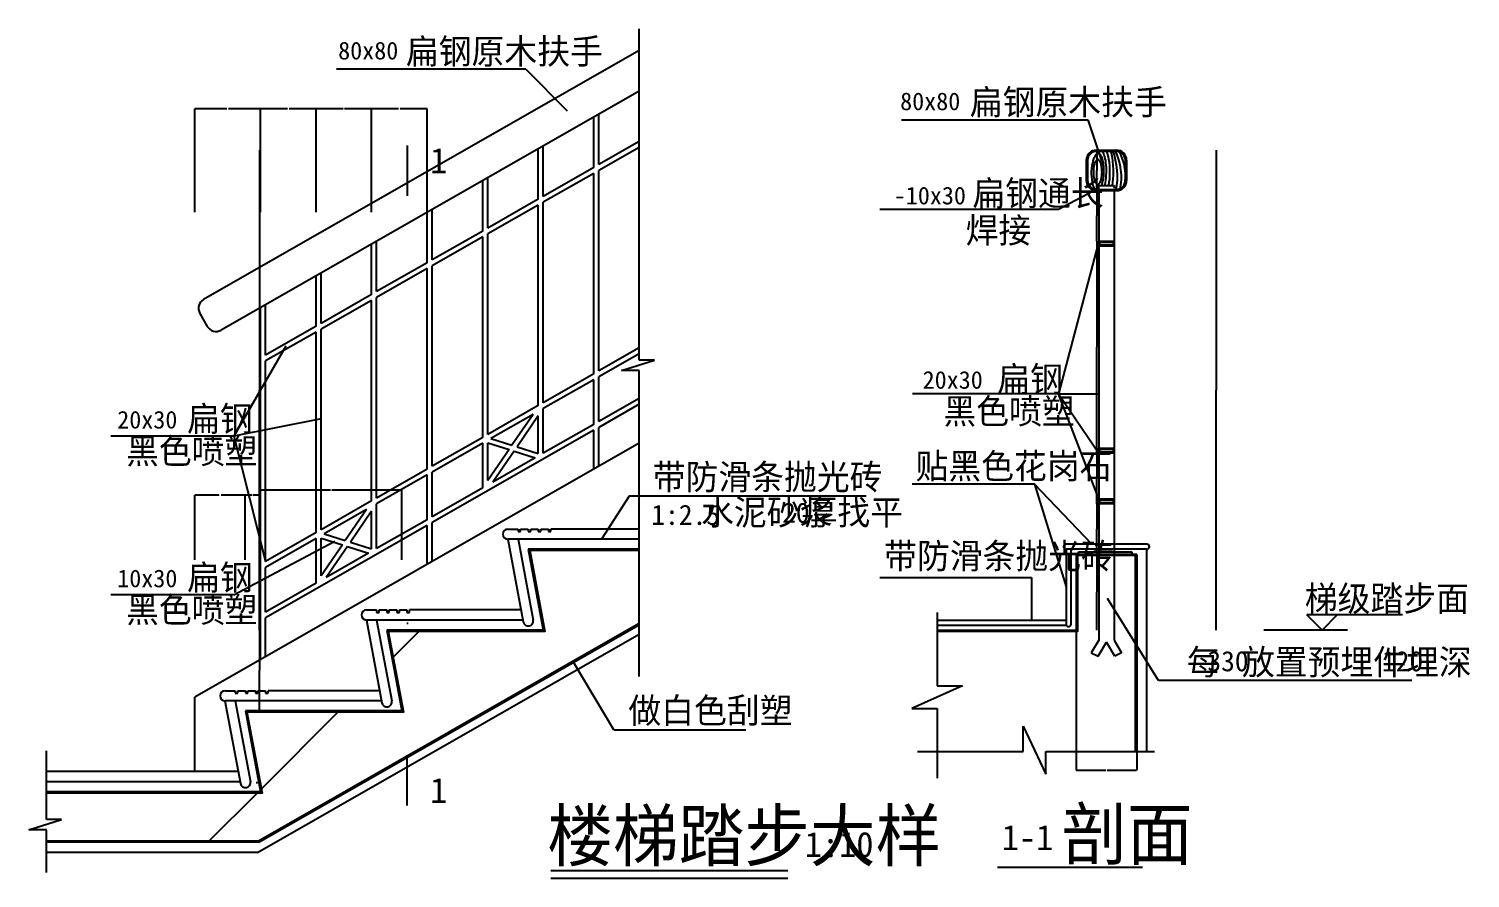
# Model space of a CAD drawing. Header units: metres. Extents: x -2849 to 5, y -1918 to 1810.
# Drawn here: x -2849 to 5, y 129 to 1810 of the extents above; entities that cross this region are included whole.
import ezdxf

# ---------------------------------------------------------------- set-up
doc = ezdxf.new("R2010")
doc.units = ezdxf.units.M
for name, color, linetype in [('LM', 4, 'Continuous'), ('PUB_DIM', 3, 'Continuous'), ('PUB_TEXT', 7, 'Continuous'), ('PUB_WALL', 255, 'Continuous'), ('S_FLOOR', 2, 'Continuous'), ('S_STAIR', 2, 'Continuous'), ('S_SURFACE', 6, 'Continuous')]:
    doc.layers.add(name, color=color, linetype=linetype)
doc.dimstyles.get("Standard").update_dxf_attribs({"dimtxt": 2.5, "dimasz": 2.5, "dimexe": 1.25, "dimexo": 0.625, "dimtad": 1, "dimcen": 2.5, "dimazin": 3, "dimtfac": 1, "dimtmove": 0, "dimatfit": 3})

# ---------------------------------------------------------------- blocks, each defined once
blk = doc.blocks.new('*D1')
for p, q in [((-2472.72, 886.87), (-2520.25, 886.87)), ((-2520, 759.46), (-2520, 886.87)), ((-2420.19, 886.87), (-2467.72, 886.87)), ((-2420.44, 759.46), (-2420.44, 886.87))]:
    blk.add_line(p, q)
at = {"layer": 'Defpoints'}
for p in [(-2420.44, 886.87), (-2520, 759.46), (-2420.44, 759.46)]:
    blk.add_point(p, dxfattribs=at)
at = {"layer": 'PUB_DIM', "insert": (-2470.22, 886.87), "char_height": 1, "attachment_point": 5}
blk.add_mtext('99,56', dxfattribs=at)
blk = doc.blocks.new('*D2')
for p, q in [((-2406.22, 886.87), (-2420.69, 886.87)), ((-2420.44, 759.46), (-2420.44, 886.87)), ((-2389.75, 886.87), (-2404.22, 886.87)), ((-2390, 759.46), (-2390, 886.87))]:
    blk.add_line(p, q)
at = {"layer": 'Defpoints'}
for p in [(-2390, 886.87), (-2420.44, 759.46), (-2390, 759.46)]:
    blk.add_point(p, dxfattribs=at)
at = {"layer": 'PUB_DIM', "insert": (-2405.22, 886.87), "char_height": 1, "attachment_point": 5}
blk.add_mtext('20', dxfattribs=at)
blk = doc.blocks.new('*D3')
for p, q in [((-2391.72, 1570), (-2391.72, 1095)), ((-2391.97, 1095), (-2392.22, 1095)), ((-2391.72, 620), (-2391.72, 1095)), ((-2391.72, 1095), (-2391.72, 1095)), ((-2391.47, 1095), (-2391.22, 1095))]:
    blk.add_line(p, q)
at = {"layer": 'Defpoints'}
for p in [(-2391.72, 1570), (-2391.72, 1095), (-2391.72, 620)]:
    blk.add_point(p, dxfattribs=at)
at = {"layer": 'PUB_DIM', "insert": (-2391.72, 1096.125), "char_height": 1, "attachment_point": 5}
blk.add_mtext('0', dxfattribs=at)
blk = doc.blocks.new('*D4')
for p, q in [((-2251.5, 896.87), (-2390.25, 896.87)), ((-2390, 759.46), (-2390, 896.87)), ((-2109.75, 896.87), (-2248.5, 896.87)), ((-2110, 759.46), (-2110, 896.87))]:
    blk.add_line(p, q)
at = {"layer": 'Defpoints'}
for p in [(-2110, 896.87), (-2390, 759.46), (-2110, 759.46)]:
    blk.add_point(p, dxfattribs=at)
at = {"layer": 'PUB_DIM', "insert": (-2250, 896.87), "char_height": 1, "attachment_point": 5}
blk.add_mtext('按设计', dxfattribs=at)
blk = doc.blocks.new('*D5')
for p, q in [((-2391.72, 620), (-2391.72, 540)), ((-2391.97, 540), (-2392.22, 540)), ((-2391.72, 460), (-2391.72, 540)), ((-2391.72, 540), (-2391.72, 540)), ((-2391.47, 540), (-2391.22, 540))]:
    blk.add_line(p, q)
at = {"layer": 'Defpoints'}
for p in [(-2391.72, 620), (-2391.72, 540), (-2391.72, 460)]:
    blk.add_point(p, dxfattribs=at)
at = {"layer": 'PUB_DIM', "insert": (-2391.72, 541.125), "char_height": 1, "attachment_point": 5}
blk.add_mtext('按设计', dxfattribs=at)
blk = doc.blocks.new('*D6')
for p, q in [((-2116.5, 1652.12), (-2170.25, 1652.12)), ((-2170, 1447.14), (-2170, 1652.12)), ((-2059.75, 1652.12), (-2113.5, 1652.12)), ((-2060, 1447.14), (-2060, 1652.12))]:
    blk.add_line(p, q)
at = {"layer": 'Defpoints'}
for p in [(-2060, 1652.12), (-2170, 1447.14), (-2060, 1447.14)]:
    blk.add_point(p, dxfattribs=at)
at = {"layer": 'PUB_DIM', "insert": (-2115, 1652.12), "char_height": 1, "attachment_point": 5}
blk.add_mtext('110', dxfattribs=at)
blk = doc.blocks.new('*D7')
for p, q in [((-2456.5, 1652.12), (-2520.25, 1652.12)), ((-2520, 1447.14), (-2520, 1652.12)), ((-2389.75, 1652.12), (-2453.5, 1652.12)), ((-2390, 1447.14), (-2390, 1652.12))]:
    blk.add_line(p, q)
at = {"layer": 'Defpoints'}
for p in [(-2390, 1652.12), (-2520, 1447.14), (-2390, 1447.14)]:
    blk.add_point(p, dxfattribs=at)
at = {"layer": 'PUB_DIM', "insert": (-2455, 1652.12), "char_height": 1, "attachment_point": 5}
blk.add_mtext('130', dxfattribs=at)
blk = doc.blocks.new('*D8')
for p, q in [((-2226.5, 1652.12), (-2280.25, 1652.12)), ((-2280, 1447.14), (-2280, 1652.12)), ((-2169.75, 1652.12), (-2223.5, 1652.12)), ((-2170, 1447.14), (-2170, 1652.12))]:
    blk.add_line(p, q)
at = {"layer": 'Defpoints'}
for p in [(-2170, 1652.12), (-2280, 1447.14), (-2170, 1447.14)]:
    blk.add_point(p, dxfattribs=at)
at = {"layer": 'PUB_DIM', "insert": (-2225, 1652.12), "char_height": 1, "attachment_point": 5}
blk.add_mtext('110', dxfattribs=at)
blk = doc.blocks.new('*D9')
for p, q in [((-2336.5, 1652.12), (-2390.25, 1652.12)), ((-2390, 1447.14), (-2390, 1652.12)), ((-2279.75, 1652.12), (-2333.5, 1652.12)), ((-2280, 1447.14), (-2280, 1652.12))]:
    blk.add_line(p, q)
at = {"layer": 'Defpoints'}
for p in [(-2280, 1652.12), (-2390, 1447.14), (-2280, 1447.14)]:
    blk.add_point(p, dxfattribs=at)
at = {"layer": 'PUB_DIM', "insert": (-2335, 1652.12), "char_height": 1, "attachment_point": 5}
blk.add_mtext('110', dxfattribs=at)
blk = doc.blocks.new('*D10')
for p, q in [((-497.44, 1569.99), (-497.44, 1094.99)), ((-497.69, 1094.99), (-497.94, 1094.99)), ((-497.44, 619.99), (-497.44, 1094.99)), ((-497.44, 1094.99), (-497.44, 1094.99)), ((-497.19, 1094.99), (-496.94, 1094.99))]:
    blk.add_line(p, q)
at = {"layer": 'Defpoints'}
for p in [(-497.44, 1569.99), (-497.44, 1094.99), (-497.44, 619.99)]:
    blk.add_point(p, dxfattribs=at)
at = {"layer": 'PUB_DIM', "insert": (-497.44, 1096.115), "char_height": 1, "attachment_point": 5}
blk.add_mtext('0', dxfattribs=at)
blk = doc.blocks.new('*D11')
for p, q in [((-733.82, 970), (-733.82, 920)), ((-734.07, 920), (-734.32, 920)), ((-733.82, 870), (-733.82, 920)), ((-733.82, 920), (-733.82, 920)), ((-733.57, 920), (-733.32, 920))]:
    blk.add_line(p, q)
at = {"layer": 'Defpoints'}
for p in [(-733.82, 970), (-733.82, 920), (-733.82, 870)]:
    blk.add_point(p, dxfattribs=at)
at = {"layer": 'PUB_DIM', "insert": (-733.82, 921.125), "char_height": 1, "attachment_point": 5}
blk.add_mtext('0', dxfattribs=at)
blk = doc.blocks.new('*D12')
for p, q in [((-733.82, 770), (-733.82, 695)), ((-734.07, 695), (-734.32, 695)), ((-733.82, 620), (-733.82, 695)), ((-733.82, 695), (-733.82, 695)), ((-733.57, 695), (-733.32, 695))]:
    blk.add_line(p, q)
at = {"layer": 'Defpoints'}
for p in [(-733.82, 770), (-733.82, 695), (-733.82, 620)]:
    blk.add_point(p, dxfattribs=at)
at = {"layer": 'PUB_DIM', "insert": (-733.82, 696.125), "char_height": 1, "attachment_point": 5}
blk.add_mtext('0', dxfattribs=at)
blk = doc.blocks.new('*D13')
for p, q in [((-733.82, 870), (-733.82, 820)), ((-734.07, 820), (-734.32, 820)), ((-733.82, 770), (-733.82, 820)), ((-733.82, 820), (-733.82, 820)), ((-733.57, 820), (-733.32, 820))]:
    blk.add_line(p, q)
at = {"layer": 'Defpoints'}
for p in [(-733.82, 870), (-733.82, 820), (-733.82, 770)]:
    blk.add_point(p, dxfattribs=at)
at = {"layer": 'PUB_DIM', "insert": (-733.82, 821.125), "char_height": 1, "attachment_point": 5}
blk.add_mtext('0', dxfattribs=at)
blk = doc.blocks.new('*D14')
for p, q in [((-775, 631.15), (-775, 342.78)), ((-655, 631.15), (-655, 342.78)), ((-774.75, 342.78), (-716.5, 342.78)), ((-713.5, 342.78), (-655.25, 342.78))]:
    blk.add_line(p, q)
at = {"layer": 'Defpoints'}
for p in [(-775, 631.15), (-655, 631.15), (-775, 342.78)]:
    blk.add_point(p, dxfattribs=at)
at = {"layer": 'PUB_DIM', "insert": (-715, 342.78), "char_height": 1, "attachment_point": 5}
blk.add_mtext('120', dxfattribs=at)
blk = doc.blocks.new('*D15')
for p, q in [((-733.82, 1390), (-733.82, 1180)), ((-734.07, 1180), (-734.32, 1180)), ((-733.82, 970), (-733.82, 1180)), ((-733.82, 1180), (-733.82, 1180)), ((-733.57, 1180), (-733.32, 1180))]:
    blk.add_line(p, q)
at = {"layer": 'Defpoints'}
for p in [(-733.82, 1390), (-733.82, 1180), (-733.82, 970)]:
    blk.add_point(p, dxfattribs=at)
at = {"layer": 'PUB_DIM', "insert": (-733.82, 1181.125), "char_height": 1, "attachment_point": 5}
blk.add_mtext('0', dxfattribs=at)
blk = doc.blocks.new('*D16')
for p, q in [((-733.82, 1570), (-733.82, 1530)), ((-734.07, 1530), (-734.32, 1530)), ((-733.82, 1490), (-733.82, 1530)), ((-733.82, 1530), (-733.82, 1530)), ((-733.57, 1530), (-733.32, 1530))]:
    blk.add_line(p, q)
at = {"layer": 'Defpoints'}
for p in [(-733.82, 1570), (-733.82, 1530), (-733.82, 1490)]:
    blk.add_point(p, dxfattribs=at)
at = {"layer": 'PUB_DIM', "insert": (-733.82, 1531.125), "char_height": 1, "attachment_point": 5}
blk.add_mtext('0', dxfattribs=at)
blk = doc.blocks.new('*D17')
for p, q in [((-733.82, 1490), (-733.82, 1440)), ((-734.07, 1440), (-734.32, 1440)), ((-733.82, 1390), (-733.82, 1440)), ((-733.82, 1440), (-733.82, 1440)), ((-733.57, 1440), (-733.32, 1440))]:
    blk.add_line(p, q)
at = {"layer": 'Defpoints'}
for p in [(-733.82, 1490), (-733.82, 1440), (-733.82, 1390)]:
    blk.add_point(p, dxfattribs=at)
at = {"layer": 'PUB_DIM', "insert": (-733.82, 1441.125), "char_height": 1, "attachment_point": 5}
blk.add_mtext('0', dxfattribs=at)

msp = doc.modelspace()

# ---------------------------------------------------------------- hatches: boundary and pattern name
at = {"layer": 'S_SURFACE'}
h = msp.add_hatch(dxfattribs=at)
h.set_pattern_fill('AR-SAND', scale=10)
h.paths.add_polyline_path([(-1880, 800), (-1850, 640, -1), (-1869.66, 636.31), (-1870.35, 640), (-2160, 640), (-2130, 480, -1), (-2149.66, 476.31), (-2150.35, 480), (-2440, 480), (-2410, 320, -1), (-2429.66, 316.31), (-2430.35, 320), (-2813.72, 320), (-2813.72, 300), (-2390, 300), (-2420, 460), (-2110, 460), (-2140, 620), (-1830, 620), (-1860, 780), (-1640, 780), (-1640, 800)])
h = msp.add_hatch(dxfattribs=at)
h.set_pattern_fill('AN31C', scale=300)
h.set_pattern_definition([(45, (0, 0), (-673.52, 673.52), [])])
h.paths.add_polyline_path([(-1830, 620), (-1997.5, 620), (-1955.12, 450.47), (-1640, 630.54), (-1640, 685), (-1675, 685), (-1610, 705), (-1640, 705), (-1640, 780), (-1860, 780)])
h.paths.add_polyline_path([(-1955.12, 450.47), (-1997.5, 620), (-2140, 620), (-2110, 460), (-2420, 460), (-2390, 300), (-2813.72, 300), (-2813.72, 245), (-2783.72, 245), (-2848.72, 225), (-2813.72, 225), (-2813.72, 200), (-2393.44, 200)])
h = msp.add_hatch(dxfattribs=at)
h.set_pattern_fill('AR-SAND', scale=10)
h.paths.add_polyline_path([(-2393.44, 200), (-2813.72, 200), (-2813.72, 180), (-2396.19, 180), (-1951.09, 434.35), (-1955.12, 450.47)])
h.paths.add_polyline_path([(-1955.12, 450.47), (-1951.09, 434.35), (-1640, 612.11), (-1640, 630.54)])

# ---------------------------------------------------------------- linework, layer by layer
for points in [[(-1814.98, 144.19), (-1345.8, 144.19)], [(-930.47, 150.65), (-643.77, 150.65)], [(-1814.98, 129.05), (-1345.8, 129.05)]]:
    msp.add_lwpolyline(points)
at = {"layer": 'LM'}
for p, q in [((-1640, 1767.14), (-2502.64, 1274.21)), ((-1640, 1687.14), (-2468.17, 1213.9)), ((-1730, 1535.71), (-1730, 1635.71)), ((-1720, 1541.43), (-1720, 1641.43)), ((-1840, 1472.86), (-1840, 1572.86)), ((-1830, 1478.57), (-1830, 1578.57)), ((-1640, 1587.14), (-1720, 1541.43)), ((-1640, 1575.63), (-1720, 1529.91)), ((-1940, 1415.71), (-1940, 1515.71)), ((-1730, 1535.71), (-1830, 1478.57)), ((-1730, 1524.2), (-1830, 1467.05)), ((-1730, 1127.23), (-1730, 1524.2)), ((-1720, 1132.95), (-1720, 1529.91)), ((-1950, 1410), (-1950, 1510)), ((-1840, 1472.86), (-1940, 1415.71)), ((-1840, 1461.34), (-1940, 1404.2)), ((-1840, 1064.37), (-1840, 1461.34)), ((-1830, 1070.09), (-1830, 1467.05)), ((-2060, 1347.14), (-2060, 1447.14)), ((-2050, 1352.86), (-2050, 1452.86)), ((-1950, 1410), (-2050, 1352.86)), ((-1950, 1398.48), (-2050, 1341.34)), ((-1950, 1001.52), (-1950, 1398.48)), ((-1940, 1007.23), (-1940, 1404.2)), ((-2170, 1284.29), (-2170, 1384.29)), ((-2160, 1290), (-2160, 1390)), ((-2060, 1347.14), (-2160, 1290)), ((-2280, 1221.43), (-2280, 1321.43)), ((-2270, 1227.14), (-2270, 1327.14)), ((-2060, 1335.63), (-2160, 1278.48)), ((-2060, 938.66), (-2060, 1335.63)), ((-2050, 944.37), (-2050, 1341.34)), ((-2170, 1284.29), (-2270, 1227.14)), ((-2390, 561.61), (-2390, 1258.57)), ((-2380, 1164.29), (-2380, 1264.29)), ((-2170, 1272.77), (-2270, 1215.63)), ((-2170, 875.8), (-2170, 1272.77)), ((-2160, 881.52), (-2160, 1278.48)), ((-2510.08, 1246.92), (-2495.46, 1221.34)), ((-2280, 1221.43), (-2380, 1164.29)), ((-2280, 1209.91), (-2380, 1152.77)), ((-2280, 812.95), (-2280, 1209.91)), ((-2270, 818.66), (-2270, 1215.63)), ((-1640, 1178.66), (-1720, 1132.95)), ((-2380, 755.8), (-2380, 1152.77)), ((-1640, 1167.14), (-1720, 1121.43)), ((-1730, 1127.23), (-1830, 1070.09)), ((-1730, 1115.71), (-1830, 1058.57)), ((-1730, 1027.23), (-1730, 1115.71)), ((-1720, 1032.95), (-1720, 1121.43)), ((-1840, 1064.37), (-1940, 1007.23)), ((-1830, 970.09), (-1830, 1058.57)), ((-1640, 1078.66), (-1720, 1032.95)), ((-1640, 1067.14), (-1720, 1021.43)), ((-1849.98, 1047.15), (-1934.08, 999.1)), ((-1849.98, 1047.15), (-1892.03, 985.92)), ((-1840, 1044.02), (-1882.05, 982.79)), ((-1840, 969.61), (-1840, 1044.02)), ((-1730, 1015.71), (-2050, 832.86)), ((-1950, 1001.52), (-2050, 944.37)), ((-1934.08, 999.1), (-1892.03, 985.92)), ((-1730, 1027.23), (-1830, 970.09)), ((-1730, 938.75), (-1730, 1015.71)), ((-1720, 944.46), (-1720, 1021.43)), ((-1640, 990.18), (-2520, 487.32)), ((-1950, 990), (-2050, 932.86)), ((-1950, 901.52), (-1950, 990)), ((-1940, 990.47), (-1897.95, 977.3)), ((-1940, 916.06), (-1940, 990.47)), ((-1897.95, 977.3), (-1940, 916.06)), ((-1887.97, 974.17), (-1930.02, 912.94)), ((-1887.97, 974.17), (-1845.92, 960.99)), ((-1882.05, 982.79), (-1840, 969.61)), ((-1845.92, 960.99), (-1930.02, 912.94)), ((-2060, 938.66), (-2160, 881.52)), ((-2060, 927.14), (-2160, 870)), ((-2060, 838.66), (-2060, 927.14)), ((-2050, 844.37), (-2050, 932.86)), ((-1950, 901.52), (-2050, 844.37)), ((-2170, 875.8), (-2270, 818.66)), ((-2179.98, 858.58), (-2264.08, 810.53)), ((-2179.98, 858.58), (-2222.03, 797.35)), ((-2160, 781.52), (-2160, 870)), ((-2170, 855.45), (-2212.05, 794.22)), ((-2170, 781.04), (-2170, 855.45)), ((-2060, 838.66), (-2160, 781.52)), ((-2050, 755.89), (-2050, 832.86)), ((-2060, 827.14), (-2380, 644.29)), ((-2280, 812.95), (-2380, 755.8)), ((-2280, 801.43), (-2380, 744.29)), ((-2280, 712.95), (-2280, 801.43)), ((-2270, 727.49), (-2270, 801.9)), ((-2270, 801.9), (-2227.95, 788.73)), ((-2264.08, 810.53), (-2222.03, 797.35)), ((-2060, 750.18), (-2060, 827.14)), ((-2227.95, 788.73), (-2270, 727.49)), ((-2217.97, 785.6), (-2260.02, 724.36)), ((-2175.92, 772.42), (-2260.02, 724.36)), ((-2217.97, 785.6), (-2175.92, 772.42)), ((-2212.05, 794.22), (-2170, 781.04)), ((-2380, 655.8), (-2380, 744.29)), ((-2280, 712.95), (-2380, 655.8)), ((-2380, 567.32), (-2380, 644.29)), ((-2520, 340), (-2520, 487.32))]:
    msp.add_line(p, q, dxfattribs=at)
for centre, start, end in [((-2492.71, 1256.84), 119.74, 209.74), ((-2478.1, 1231.27), 209.74, 299.74)]:
    msp.add_arc(centre, 20, start, end, dxfattribs=at)
at = {"layer": 'PUB_DIM'}
for p, q in [((-288.03, 620), (-318.03, 650)), ((-128.79, 650), (-318.03, 650)), ((-258.03, 650), (-288.03, 620)), ((-237.37, 620), (-403.4, 620))]:
    msp.add_line(p, q, dxfattribs=at)
for points in [[(-2099.46, 1579.51), (-2099.46, 1479.51)], [(-2099.46, 272.72), (-2099.46, 372.72)]]:
    msp.add_lwpolyline(points, dxfattribs=at)
at = {"layer": 'PUB_WALL'}
for points in [[(-695, 1492.5, 0.41), (-677.5, 1510), (-677.5, 1550, 0.41), (-695, 1567.5), (-735, 1567.5, 0.41), (-752.5, 1550), (-752.5, 1510, 0.41), (-735, 1492.5)], [(-695, 1567.5), (-735, 1567.5, 0.41), (-752.5, 1550), (-752.5, 1510, 0.41), (-735, 1492.5), (-695, 1492.5, 0.41), (-677.5, 1510), (-677.5, 1550, 0.41)]]:
    msp.add_lwpolyline(points, format="xyb", close=True, dxfattribs=at)
for points in [[(-702, 1382), (-728, 1382), (-728, 1388), (-702, 1388)], [(-702, 972), (-728, 972), (-728, 978), (-702, 978)], [(-702, 872), (-728, 872), (-728, 878), (-702, 878)]]:
    msp.add_lwpolyline(points, close=True, dxfattribs=at)
for points in [[(-1640, 777.5), (-1856.99, 777.5), (-1826.99, 617.5), (-2136.99, 617.5), (-2106.99, 457.5), (-2416.99, 457.5), (-2386.99, 297.5), (-2813.72, 297.5)], [(-1640, 777.5), (-1856.99, 777.5), (-1826.99, 617.5), (-2136.99, 617.5), (-2106.99, 457.5), (-2416.99, 457.5), (-2386.99, 297.5), (-2813.72, 297.5)], [(-657.5, 380), (-657.5, 767.5), (-772.5, 767.5), (-772.5, 617.5), (-1050, 617.5)], [(-1641.24, 632.71), (-2394.11, 202.5), (-2813.72, 202.5)], [(-2813.72, 202.5), (-2394.11, 202.5), (-1641.24, 632.71)]]:
    msp.add_lwpolyline(points, dxfattribs=at)
at = {"layer": 'S_FLOOR'}
for p, q in [((-735, 1570), (-695, 1570)), ((-755, 1550), (-755, 1510)), ((-675, 1550), (-675, 1510)), ((-735, 1490), (-695, 1490)), ((-775, 770), (-775, 620)), ((-655, 770), (-775, 770)), ((-655, 770), (-655, 380)), ((-1050, 620), (-775, 620))]:
    msp.add_line(p, q, dxfattribs=at)
for points in [[(-700, 1380), (-730, 1380), (-730, 1390), (-700, 1390)], [(-700, 970), (-730, 970), (-730, 980), (-700, 980)], [(-700, 870), (-730, 870), (-730, 880), (-700, 880)]]:
    msp.add_lwpolyline(points, close=True, dxfattribs=at)
for centre, start, end in [((-735, 1550), 90, 180), ((-695, 1550), 0, 90), ((-735, 1510), 180, 270), ((-695, 1510), 270, 0)]:
    msp.add_arc(centre, 20, start, end, dxfattribs=at)
at = {"layer": 'S_STAIR'}
for p, q in [((-1640, 780), (-1860, 780)), ((-1860, 780), (-1830, 620)), ((-2393.44, 200), (-1640, 630.54)), ((-1830, 620), (-2140, 620)), ((-2140, 620), (-2110, 460)), ((-2420, 460), (-2390, 300)), ((-2110, 460), (-2420, 460)), ((-2390, 300), (-2813.72, 300)), ((-2393.44, 200), (-2813.72, 200))]:
    msp.add_line(p, q, dxfattribs=at)
at = {"layer": 'S_SURFACE'}
for p, q in [((-1640, 1154.11), (-1640, 1810.24)), ((-1864.84, 1730.27), (-2239.69, 1730.27)), ((-1864.84, 1730.27), (-1782.62, 1647.83)), ((-1120.71, 1629.88), (-751.87, 1629.88)), ((-751.87, 1629.88), (-721.43, 1539.21)), ((-730, 1495.17), (-810.22, 1452.69)), ((-730, 1500), (-700, 1500)), ((-730, 1495), (-730, 1500)), ((-730, 1500), (-700, 1500)), ((-730, 1490), (-730, 790)), ((-700, 1500), (-700, 1495)), ((-700, 1490), (-700, 790)), ((-810.22, 1452.69), (-1163.74, 1452.69)), ((-730, 1390), (-810.22, 1087.78)), ((-2339.92, 1182.05), (-2442.72, 1004.13)), ((-1675, 1134.11), (-1610, 1154.11)), ((-1610, 1154.11), (-1640, 1154.11)), ((-1640, 1134.11), (-1675, 1134.11)), ((-1640, 528.33), (-1640, 1134.11)), ((-810.22, 1087.78), (-1098.7, 1087.78)), ((-730, 880), (-810.22, 1087.78)), ((-810.22, 1087.78), (-730, 1087.78)), ((-810.22, 1087.78), (-730, 970)), ((-2270, 1038.05), (-2442.72, 1004.13)), ((-2442.72, 1004.13), (-2686.5, 1004.13)), ((-2442.72, 1004.13), (-2380, 755.8)), ((-1660, 885), (-1715, 800)), ((-1190.73, 885), (-1660, 885)), ((-857.21, 908.93), (-1099.57, 908.93)), ((-857.21, 908.93), (-795, 706)), ((-743.8, 790), (-857.21, 908.93)), ((-1900.35, 800.01), (-1869.66, 636.31)), ((-1900, 820), (-1880, 820)), ((-1640, 800), (-1900, 800)), ((-1880, 820), (-1880, 815)), ((-1880, 815), (-1875, 815)), ((-1880, 800), (-1850, 640)), ((-1875, 815), (-1875, 820)), ((-1875, 820), (-1860, 820)), ((-1860, 820), (-1860, 815)), ((-1860, 815), (-1855, 815)), ((-1855, 815), (-1855, 820)), ((-1855, 820), (-1840, 820)), ((-1840, 820), (-1840, 815)), ((-1840, 815), (-1835, 815)), ((-1835, 815), (-1835, 820)), ((-1835, 820), (-1820, 820)), ((-1820, 820), (-1820, 815)), ((-1820, 815), (-1815, 815)), ((-1815, 815), (-1815, 820)), ((-1640, 820), (-1815, 820)), ((-2442.72, 690.01), (-2243.05, 795.83)), ((-635, 790), (-795, 790)), ((-795, 780), (-795, 632)), ((-635, 780), (-795, 780)), ((-785, 632), (-785, 780)), ((-770, 770), (-770, 775)), ((-770, 775), (-665, 775)), ((-730, 790), (-730, 600)), ((-700, 790), (-700, 600)), ((-665, 775), (-665, 770)), ((-635, 380), (-635, 780)), ((-1163.44, 724.17), (-863.42, 724.17)), ((-863.42, 724.17), (-863.42, 640)), ((-2442.72, 690.01), (-2686.5, 690.01)), ((-2180, 660), (-2160, 660)), ((-2160, 660), (-2160, 655)), ((-2155, 655), (-2155, 660)), ((-2155, 660), (-2140, 660)), ((-2140, 660), (-2140, 655)), ((-2135, 655), (-2135, 660)), ((-2135, 660), (-2120, 660)), ((-2120, 660), (-2120, 655)), ((-2115, 655), (-2115, 660)), ((-2115, 660), (-2100, 660)), ((-2100, 660), (-2100, 655)), ((-1874.1, 660), (-2095, 660)), ((-2095, 655), (-2095, 660)), ((-611.97, 520.4), (-712.92, 682.31)), ((-2180.35, 640.01), (-2149.66, 476.31)), ((-1870.35, 640), (-2180, 640)), ((-2160, 655), (-2155, 655)), ((-2160, 640), (-2130, 480)), ((-2140, 655), (-2135, 655)), ((-2120, 655), (-2115, 655)), ((-2100, 655), (-2095, 655)), ((-1050, 655), (-1050, 510)), ((-1050, 640), (-795, 640)), ((-1050, 630), (-794.58, 630)), ((-785.42, 630), (-785, 630)), ((-2396.19, 180), (-1640, 612.11)), ((-730, 600), (-745, 575)), ((-700, 600), (-685, 575)), ((-745, 575), (-731.37, 568.18)), ((-731.37, 568.18), (-714.73, 595.92)), ((-698.22, 568.39), (-714.73, 595.92)), ((-685, 575), (-698.22, 568.39)), ((-1690.48, 422.37), (-1770.23, 556.77)), ((-110.53, 520.4), (-611.97, 520.4)), ((-2460, 500), (-2440, 500)), ((-2440, 500), (-2440, 495)), ((-2440, 495), (-2435, 495)), ((-2435, 500), (-2420, 500)), ((-2435, 495), (-2435, 500)), ((-2420, 500), (-2420, 495)), ((-2420, 495), (-2415, 495)), ((-2415, 500), (-2400, 500)), ((-2415, 495), (-2415, 500)), ((-2400, 500), (-2400, 495)), ((-2400, 495), (-2395, 495)), ((-2395, 500), (-2380, 500)), ((-2395, 495), (-2395, 500)), ((-2380, 500), (-2380, 495)), ((-2380, 495), (-2375, 495)), ((-2375, 495), (-2375, 500)), ((-2154.1, 500), (-2375, 500)), ((-1000, 510), (-1100, 465)), ((-1050, 510), (-1000, 510)), ((-2460.35, 480.01), (-2429.66, 316.31)), ((-2150.35, 480), (-2460, 480)), ((-2440, 480), (-2410, 320)), ((-1100, 465), (-1050, 465)), ((-1050, 465), (-1050, 326.67)), ((-880, 430), (-835, 335)), ((-880, 380), (-880, 430)), ((-1690.48, 422.37), (-1428.87, 422.37)), ((-2813.72, 245), (-2813.72, 380.94)), ((-1089.31, 380), (-880, 380)), ((-835, 335), (-835, 380)), ((-835, 380), (-620, 380)), ((-2434.1, 340), (-2813.72, 340)), ((-2430.35, 320), (-2813.72, 320)), ((-2848.72, 225), (-2783.72, 245)), ((-2783.72, 245), (-2813.72, 245)), ((-2813.72, 225), (-2848.72, 225)), ((-2813.72, 140), (-2813.72, 225)), ((-2396.19, 180), (-2813.72, 180))]:
    msp.add_line(p, q, dxfattribs=at)
for centre, radius, start, end in [((-754.55, 1548.68), 37.2, 18.28, 34.95), ((-800.5, 1537.18), 91.56, 9.38, 21), ((-807.71, 1539.66), 105.61, 9.63, 16.69), ((-849.53, 1517.38), 156.33, 349.91, 19.67), ((-811.48, 1516.17), 126.14, 348.65, 25.26), ((-767.95, 1520.95), 90.63, 343.92, 32.53), ((-662.03, 1524.44), 83.17, 165.9, 196.43), ((-683.99, 1531.9), 60.08, 159.7, 167.7), ((-713.53, 1542.82), 28.59, 139.16, 159.7), ((-700.37, 1531.44), 40.17, 161.01, 171.89), ((-720.16, 1538.24), 19.25, 140.28, 161.01), ((-731.41, 1558.28), 4.95, 88.39, 139.16), ((-732.3, 1548.34), 3.45, 90, 140.28), ((-732.3, 1548.34), 3.45, 39.72, 90), ((-731.41, 1558.28), 4.95, 37.62, 88.39), ((-744.45, 1538.24), 19.25, 18.99, 39.72), ((-750.14, 1543.86), 28.59, 17.07, 37.62), ((-764.24, 1531.44), 40.17, 8.11, 18.99), ((-780.24, 1534.61), 60.08, 6.36, 17.07), ((-828.11, 1529.28), 108.24, 358.39, 6.36), ((-791.34, 1536.53), 75.95, 6.87, 18.28), ((-849.75, 1529.49), 134.78, 358.32, 6.87), ((-866.82, 1526.23), 158.78, 0, 9.38), ((-881.19, 1527.2), 180.13, 359.69, 9.63), ((-668.73, 1526.93), 72.13, 171.89, 180), ((-668.73, 1526.93), 72.13, 180, 188.11), ((-700.37, 1522.42), 40.17, 188.11, 198.99), ((-764.24, 1522.42), 40.17, 341.01, 351.89), ((-795.88, 1526.93), 72.13, 0, 8.11), ((-795.88, 1526.93), 72.13, 351.89, 0), ((-828.11, 1529.28), 108.24, 350.41, 358.39), ((-849.75, 1529.49), 134.78, 349.76, 358.32), ((-866.82, 1526.23), 158.78, 350.49, 0), ((-881.19, 1527.2), 180.13, 351.31, 359.69), ((-714.47, 1509.3), 28.59, 197.07, 217.62), ((-720.16, 1515.61), 19.25, 198.99, 219.72), ((-732.3, 1505.52), 3.45, 219.72, 270), ((-732.3, 1505.52), 3.45, 270, 320.28), ((-744.45, 1515.61), 19.25, 320.28, 341.01), ((-751.08, 1510.33), 28.59, 338.81, 339.7), ((-780.62, 1521.25), 60.08, 339.7, 350.41), ((-791.85, 1519.03), 75.95, 345.48, 349.76), ((-1900, 810), 10, 90, 270), ((-795, 785), 5, 90, 270), ((-635, 785), 5, 270, 90), ((-2180, 650), 10, 90, 270), ((-1859.83, 638.16), 10, 190.62, 10.62), ((-790, 632), 5, 180, 0), ((-2460, 490), 10, 90, 270), ((-2139.83, 478.16), 10, 190.62, 10.62), ((-2419.83, 318.16), 10, 190.62, 10.62)]:
    msp.add_arc(centre, radius, start, end, dxfattribs=at)

# ---------------------------------------------------------------- texts
at = {"layer": 'PUB_DIM'}
for p in [(-2054.23, 1524.51), (-2054.23, 277.72)]:
    msp.add_text('1', height=50, dxfattribs=at).set_placement(p)
at = {"layer": 'PUB_TEXT'}
for s, height, p in [('80x80', 35, (-2236.2, 1749.64)), ('扁钢原木扶手', 50, (-2102.13, 1740.62)), ('扁钢原木扶手', 50, (-985.53, 1640.23)), ('80x80', 35, (-1123.42, 1649.25)), ('扁钢通长', 50, (-980.42, 1459.84)), ('-10x30', 35, (-1136.06, 1462.72)), ('焊接', 50, (-993.76, 1386.55)), ('扁钢', 50, (-931.14, 1092.14)), ('20x30', 35, (-1078.94, 1097.81)), ('黑色喷塑', 50, (-1037.89, 1028.3)), ('扁钢', 50, (-2535.28, 1013.36)), ('20x30', 35, (-2673.65, 1019.02)), ('黑色喷塑', 50, (-2656.15, 949.52)), ('贴黑色花岗石', 50, (-1093.06, 919.7)), ('带防滑条抛光砖', 50, (-1613.36, 898.35)), ('水泥砂浆', 50, (-1517.61, 828.34)), ('厚找平', 50, (-1312.81, 828.34)), ('1:2.5', 40, (-1616.1, 828.34)), ('20', 40, (-1357.19, 832.46)), ('带防滑条抛光砖', 50, (-1155.2, 741.88)), ('扁钢', 50, (-2535.28, 699.24)), ('10x30', 35, (-2673.65, 704.91)), ('梯级踏步面', 50, (-322.22, 657.5)), ('黑色喷塑', 50, (-2656.15, 635.4)), ('每', 50, (-555.47, 531.79)), ('330', 40, (-515.17, 538.56)), ('放置预埋件埋深', 50, (-446.66, 531.79)), ('120', 40, (-169.54, 538.56)), ('做白色刮塑', 50, (-1661.53, 435.92)), ('楼梯踏步大样', 100, (-1822.12, 163.11)), ('剖面', 100, (-804.25, 166.18)), ('1-1', 50, (-922.34, 184.56)), ('1:10', 50, (-1312.28, 170.77))]:
    msp.add_text(s, height=height, dxfattribs=at).set_placement(p)

# ---------------------------------------------------------------- dimensions: what is measured, and where the dimension line sits
at = {"layer": 'PUB_DIM'}
for base, p1, p2, picture, middle in [((-2390, 1652.12), (-2390, 1447.14), (-2520, 1447.14), '*D7', (-2455, 1652.12)), ((-2280, 1652.12), (-2280, 1447.14), (-2390, 1447.14), '*D9', (-2335, 1652.12)), ((-2170, 1652.12), (-2170, 1447.14), (-2280, 1447.14), '*D8', (-2225, 1652.12)), ((-2060, 1652.12), (-2060, 1447.14), (-2170, 1447.14), '*D6', (-2115, 1652.12)), ((-2391.72, 1095), (-2391.72, 1570), (-2391.72, 620), '*D3', (-2391.72, 1096.125)), ((-733.82, 1530), (-733.82, 1570), (-733.82, 1490), '*D16', (-733.82, 1531.125)), ((-497.44, 1094.99), (-497.44, 1569.99), (-497.44, 619.99), '*D10', (-497.44, 1096.115)), ((-733.82, 1440), (-733.82, 1490), (-733.82, 1390), '*D17', (-733.82, 1441.125)), ((-733.82, 1180), (-733.82, 1390), (-733.82, 970), '*D15', (-733.82, 1181.125)), ((-733.82, 920), (-733.82, 970), (-733.82, 870), '*D11', (-733.82, 921.125)), ((-2420.44, 886.87), (-2420.44, 759.46), (-2520, 759.46), '*D1', (-2470.22, 886.87)), ((-733.82, 820), (-733.82, 870), (-733.82, 770), '*D13', (-733.82, 821.125)), ((-733.82, 695), (-733.82, 770), (-733.82, 620), '*D12', (-733.82, 696.125)), ((-775, 342.78), (-775, 631.15), (-655, 631.15), '*D14', (-715, 342.78))]:
    dim = msp.add_linear_dim(base=base, p1=p1, p2=p2, dimstyle='Standard', dxfattribs=at)
    dim.commit()
    dim.dimension.update_dxf_attribs({"geometry": picture, "text_midpoint": middle})
for base, p1, p2, text, picture, middle in [((-2390, 886.87), (-2390, 759.46), (-2420.44, 759.46), '20', '*D2', (-2405.22, 886.87)), ((-2110, 896.87), (-2110, 759.46), (-2390, 759.46), '按设计', '*D4', (-2250, 896.87)), ((-2391.72, 540), (-2391.72, 620), (-2391.72, 460), '按设计', '*D5', (-2391.72, 541.125))]:
    dim = msp.add_linear_dim(base=base, p1=p1, p2=p2, text=text, dimstyle='Standard', dxfattribs=at)
    dim.commit()
    dim.dimension.update_dxf_attribs({"geometry": picture, "text_midpoint": middle})

doc.saveas('drawing.dxf')
